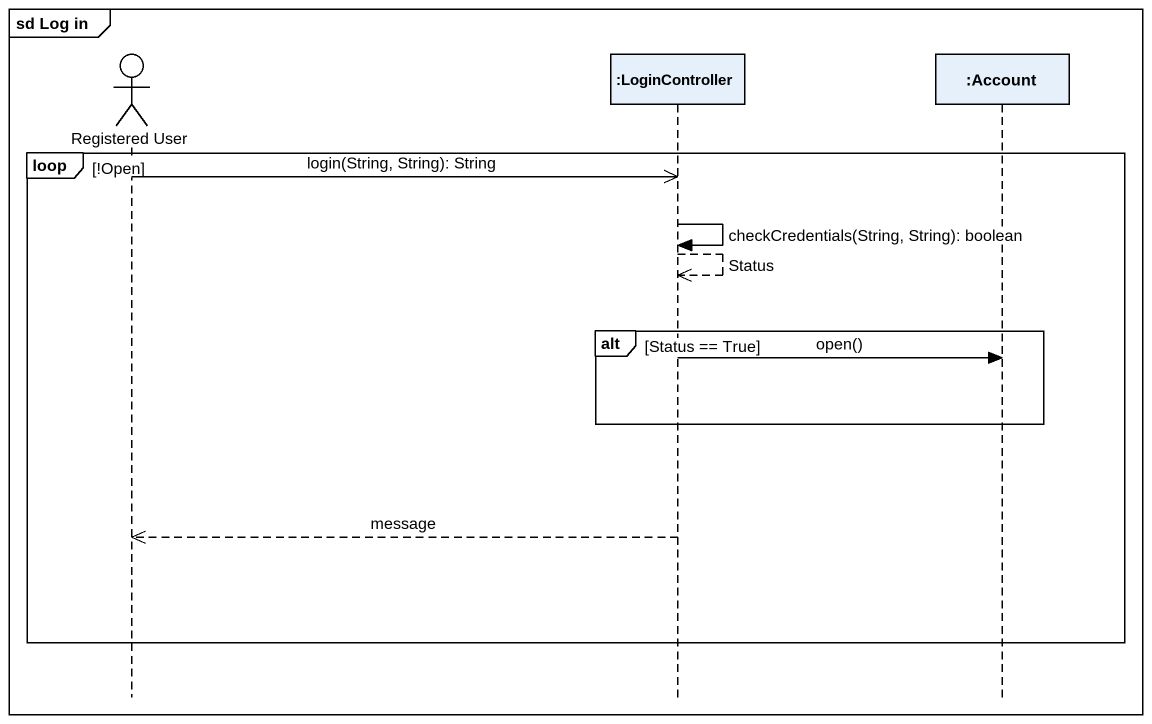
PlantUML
@startuml
mainframe sd Log in
hide footbox
actor "Registered User" as Registered_User
participant ":LoginController" as LoginController
participant ":Account" as Account

loop !Open
  Registered_User ->> LoginController : login(String, String): String
  LoginController -> LoginController : checkCredentials(String, String): boolean
  LoginController -->> LoginController : Status
  alt Status == True
    LoginController -> Account : open()
  end
  LoginController -->> Registered_User : message
end
@enduml
